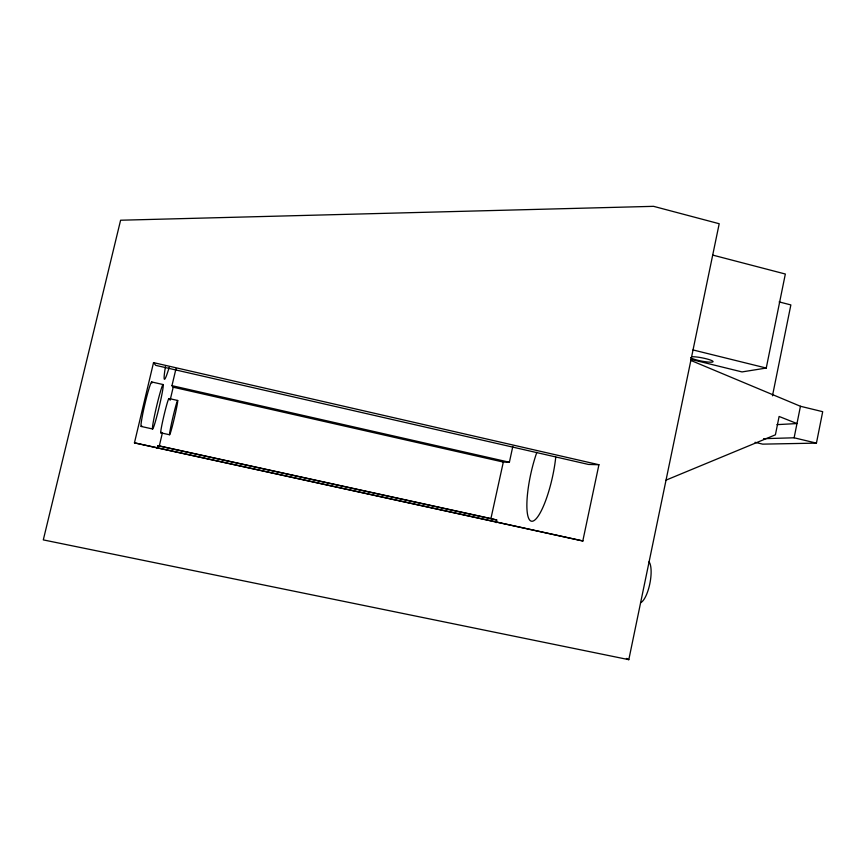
<?xml version="1.0" encoding="UTF-8"?>
<svg xmlns="http://www.w3.org/2000/svg" width="866" height="866" viewBox="0 0 866 866"><rect width="100%" height="100%" fill="white"/><g stroke="black" fill="none" stroke-linecap="round" stroke-linejoin="round"><path stroke-width="1.3" d="M763.541 438.683L794.122 437.795L800.444 406.273L690.852 360.429M755.033 442.32L762.686 444.139L816.432 443.121L822.7 411.686L800.444 406.273M772.472 395.805L790.864 304.919L779.14 301.909M690.971 359.368L742.01 371.925L766.248 368.05L785.343 274.024L712.75 255.102M628.803 659.665L719.202 223.731L653.57 206.335L120.601 220.224L43.3 539.897L628.803 659.665L626.389 658.431M582.807 540.958L598.926 464.728L153.531 362.627L134.447 442.851L582.807 540.958L134.447 442.851M496.164 522.642L496.738 520.001L490.925 518.582L159.312 445.925L157.764 445.73L157.147 448.35M175.982 368.721L171.966 385.673L173.2 387.21L503.319 462.065L509.392 462.238L512.824 446.391M490.925 518.582L503.319 462.065M159.312 445.925L162.397 432.881M170.115 400.265L173.2 387.21M666.051 480.121L775.406 434.819L779.108 416.459L796.98 423.561L776.954 424.643M598.926 464.728L588.458 464.436L155.718 365.355L153.531 362.627M157.764 445.73L496.738 520.001M141.18 426.451L152.6 428.973M160.816 432.827L169.595 434.764M168.935 398.512L177.692 400.482A17.612 0.79 -76.8 0 1 172.172 426.797A17.612 0.79 -76.8 0 1 171.057 425.574A17.612 0.79 -76.8 0 1 177.692 400.482M171.966 385.673L509.392 462.238M151.766 381.971L163.144 384.558A22.83 1.331 -76.7 0 1 156.151 418.873A22.83 1.331 -76.7 0 1 154.267 416.827A22.83 1.331 -76.7 0 1 163.144 384.558M794.122 437.795L816.432 443.121M693.006 349.94L766.248 368.05M555.755 457.118A46.97 10.922 -77.4 0 1 531.334 521.18A46.97 10.922 -77.4 0 1 536.833 452.355M161.173 432.318A17.634 0.909 -76.7 0 1 164.053 415.16A17.634 0.909 -76.7 0 1 168.989 399.28M151.907 383.043A22.862 1.526 -76.7 0 0 149.288 387.676L147.956 392.157A22.862 1.526 -76.7 0 0 142.587 414.727L141.71 419.501A22.862 1.526 -76.7 0 0 141.743 425.823M169.184 367.379A49.091 2.847 -76.9 0 1 165.438 366.697M649.024 561.774A21.585 6.939 -78.9 0 1 649.814 583.803A21.585 6.939 -78.9 0 1 640.526 602.758M692.529 356.738A11.529 1.645 11 0 1 710.477 360.05A11.529 1.645 11 0 1 706.472 361.88A11.529 1.645 11 0 1 690.603 357.626"/></g></svg>
